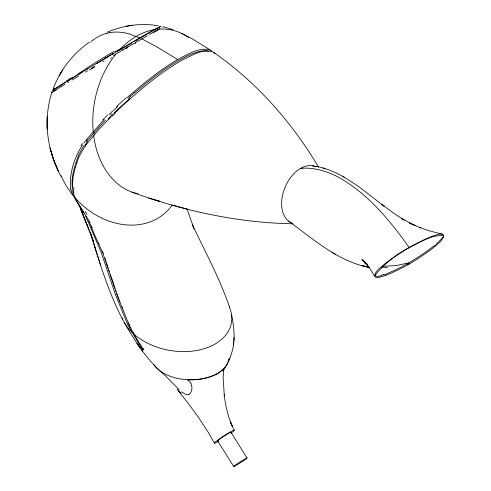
<?xml version="1.0" encoding="UTF-8"?>
<svg xmlns="http://www.w3.org/2000/svg" width="491" height="491" viewBox="0 0 491 491"><rect width="100%" height="100%" fill="white"/><g stroke="black" fill="none" stroke-linecap="round" stroke-linejoin="round"><path stroke-width="0.74" d="M229.002 360.345C231.414 354.49 233.348 348.322 233.784 341.982M233.894 340.754C234.538 332.039 233.317 323.244 231.537 314.719M233.507 345.21L234.189 337.366M191.103 383.674C191.453 382.379 185.813 378.819 187.998 379.739C193.061 379.966 198.155 379.611 203.133 378.629C213.996 376.431 227.204 370.601 229.223 358.399M223.779 370.404L223.11 377.567L224.313 395.666L224.215 394.807C225.694 407.033 228.468 419.296 234.275 430.245M229.144 359.007C224.694 375.67 204.09 380.009 189.09 379.776A38.408 22.991 1.9 0 1 153.585 364.224M223.202 370.95L223.337 370.3M223.638 368.937L223.81 368.232M75.454 163.969L78.701 154.818L83.734 145.827M75.301 167.443L78.904 156.887L84.777 146.649M51.929 92.449C42.729 120.289 47.216 151.406 61.295 176.815M75.227 164.755C72.938 172.083 71.453 179.841 72.275 187.537M75.215 167.75L73.073 177.018L72.392 185.985M223.816 370.196L224.092 369.263M375.646 274.942L375.609 275.973A4.278 2.032 -45.9 0 0 375.946 276.2L378.002 276.433L381.532 275.604M88.828 42.545C72.748 53.979 60.117 70.201 53.255 88.718A83.531 2.43 -29.2 0 0 54.777 88.196M59.092 75.896L62.627 69.955L60.847 72.926M82.47 144.998C74.325 157.728 69.127 173.17 70.679 188.415M83.789 143.09L85.366 140.966M85.274 145.944L85.753 145.287M86.336 144.501L98.538 129.79L111.009 116.723M87.545 140.592L94.02 132.834M86.453 139.585L104.153 119.485M94.088 132.754L105.491 120.086M116.57 51.807L119.822 49.53A55.636 0.939 -30.7 0 1 139.751 37.887A55.636 0.939 -30.7 0 1 154.149 29.706L160.925 26.244L160.404 26.741M108.934 114.673L112.605 111.089M110.641 114.894L111.537 114.016M114.219 113.574L118.043 109.929M375.658 274.942A4.763 3.486 -68.9 0 1 376.081 274.021C390.492 256.339 411.673 245.132 432.325 236.202A78.983 45.602 -60 0 1 437.677 234.557C447.915 231.427 442.293 240.94 437.677 243.941A79.026 45.626 -60 0 1 432.325 248.489C418.08 259.34 402.571 268.755 385.871 275.304M116.41 107.461L117.883 106.081M123.72 104.669C142.132 88.006 161.281 71.815 183.02 59.626C192.079 55.655 203.231 47.817 213.407 52.206C256.554 82.095 291.875 122.167 318.598 167.179M127.034 97.783L129.047 96.009M128.347 98.372L130.557 96.414M129.102 95.96C143.949 83.01 159.342 70.526 176.269 60.362C186.267 55.139 197.161 47.719 208.957 49.431M89.73 42.502L90.129 42.158M134.945 92.603C148.509 81.009 162.576 69.863 178.018 60.841C186.881 56.115 196.296 50.518 206.668 50.751M436.493 243.867L442.673 237.81A4.757 1.872 -53.4 0 0 443.281 236.975L443.312 235.95A4.284 2.768 -76.5 0 0 442.839 235.643C430.546 234.882 419.271 242.738 408.592 247.992M90.958 41.465L97.758 36.893A116.207 67.089 60 0 1 106.148 33.468M434.222 245.739C418.743 257.579 401.92 268.006 383.649 274.935M53.764 89.405L65.315 82.23M187.887 379.911L188.955 379.212M53.341 91.479L61.498 86.453M65.297 82.476L58.355 86.895A83.267 1.399 -30.7 0 0 55.753 88.595L53.181 90.491L53.746 90.307M65.346 82.445A81.997 1.381 -30.7 0 1 78.382 74.368L119.822 49.53A83.636 61.001 -78.9 0 1 154.162 29.699L156.212 28.92M61.559 86.416L64.904 84.378M67.924 82.543L68.734 82.058M72.011 80.076L78.548 76.148M72.723 77.756L73.638 77.21M78.437 74.337L80.481 73.116M85.379 72.073L87.423 70.857M86.477 69.544L87.318 69.041M96.463 63.627L107.449 57.146M92.971 67.562L94.671 66.555M113.55 55.422L123.045 49.843M104.135 60.982L103 61.651M112.433 54.231L113.617 53.537M119.043 50.37L121.952 48.677M134.485 41.391L145.342 35.125M135.982 42.294L147.202 35.818M153.671 30.362L155.113 29.546M155.8 30.933L159.956 28.631M159.09 29.11L159.121 29.092A83.636 61.001 -78.9 0 1 188.599 37.525M157.384 28.269L157.814 28.03M159.33 27.195L159.649 27.017M162.539 27.263L163.485 26.802L173.035 29.748M188.728 394.549C191.883 392.947 192.22 388.633 191.729 385.527M107.241 32.203C123.186 25.397 141.015 22.795 158.151 25.765M407.242 264.514L409.095 264.005L408.592 262.924L395.758 265.619L382.606 266.257M106.154 33.486L109.849 32.645M132.558 25.237L126.426 26.244M300.572 168.37L302.665 168.198M387.638 267.374L384.189 267.374M293.047 223.779C237.945 222.889 183.524 210.909 131.889 192.091M381.39 267.276L383.489 267.362M369.662 267.552C338.244 261.66 313.859 239.473 288.831 221.337M316.296 166.351C326.141 168.272 335.519 172.188 344.179 177.196M312.276 165.737L316.658 166.688M369.557 267.442L361.695 265.49L369.361 267.454M442.354 234.195L429.502 230.887L419.271 227.327L420.707 227.873L409.457 223.061L415.042 225.504L401.454 218.415L404.191 220.066L393.819 213.297L381.556 204.231L384.293 206.312L358.185 186.175L343.049 176.527M143.838 348.984A1.197 0.417 -34.2 0 1 143.403 349.463L142.415 349.169L138.959 343.921L128.157 325.545M365.918 263.913L364.813 263.63M173.526 205.428L188.55 209.479M154.462 199.8L159.814 201.353L148.669 198.1M325.091 168.609L322.955 167.965M209.006 49.45L209.749 49.738M140.18 38.095L128.973 33.818A66.543 38.415 60 0 0 125.205 32.928L120.405 32.246A91.584 52.875 60 0 0 109.843 32.633M141.868 38.887L157.936 47.498L177.668 59.54M181.676 33.449L192.055 38.691L210.492 50.143M331.904 252.288L335.414 254.363M366.298 263.446L364.518 262.188L367.636 264.661L361.928 259.487L367.722 265.367L363.628 260.782L368.894 267.165L374.449 275.801M213.481 52.255L214.119 52.813A97.746 21.033 -35.2 0 1 214.8 53.722M181.676 391.904L185.211 394.15A6.045 4.302 49.6 0 0 188.796 394.672M130.802 328.663L133.785 334.003L136.173 336.022A56.287 37.875 10 0 0 204.587 348.561A56.287 37.875 10 0 0 229.297 306.857M179.178 389.768L165.277 375.597L155.757 367.047A38.482 23.034 1.9 0 1 153.628 364.212M211.21 50.726L211.959 51.776M152.83 363.714C141.629 351.39 132.656 337.262 124.45 322.82M73.11 195.473L69.593 190.846A68.74 55.428 44.6 0 1 61.179 175.741M177.036 389.13L188.041 403.111L198.272 417.105L208.215 432.313L214.426 443.121M139.217 346.499L137.038 343.43L142.482 351.108M143.403 349.463L133.816 334.052M217.648 441.01L233.698 466.419M84.096 213.376L76.584 201.457M231.034 432.325L247.053 458.091A7.874 0.399 -32.1 0 1 237.006 464.768A7.874 0.399 -32.1 0 1 237.067 463.909A7.874 0.399 -32.1 0 1 247.053 458.091M76.203 200.837L72.619 194.461L70.851 189.305M133.589 332.487L133.945 333.101M122.504 319.285C108.241 291.807 99.378 261.936 90.344 232.433L95.757 250.085M85.68 216.114L100.753 251.239L115.33 294.219L127.427 323.943M130.183 327.46L117.748 296.871L102.644 252.552L94.389 234.391L88.368 219.759L78.02 203.108L74.761 197.044L72.963 191.693L72.392 186.015M129.888 325.766L129.673 325.318M98.801 242.849L99.016 243.315M230.396 421.683L232.206 426.022L230.445 421.812M122.13 306.961L122.554 307.974M93.376 240.621L80.61 208.706L91.608 236.576M119.829 301.394L120.037 301.904M128.875 323.434L128.685 322.943M119.423 300.375L119.626 300.885M78.99 204.907L87.772 226.897M92.136 227.812L91.774 226.897M73.73 193.227L73.859 193.54M89.503 220.962L89.7 221.466M118.816 298.847L119.018 299.357M102.576 251.423L103.306 253.344M91.418 225.977L91.596 226.437M89.896 221.969L90.092 222.472M118.619 298.338L118.227 297.313M117.84 296.288L118.03 296.797M117.65 295.772L117.269 294.741M116.895 293.71L117.079 294.226M187.077 209.062L193.945 228.462L192.184 224.418C205.269 251.76 219.796 278.673 229.653 307.415M110.395 274.733L110.776 275.813M110.991 276.439L111.205 277.065M111.42 277.691L111.641 278.317M115.796 290.568L116.158 291.617M111.856 278.943L112.286 280.195M73.398 192.331L73.061 191.294M112.5 280.821L112.691 281.38M108.91 270.388L109.278 271.474M112.875 281.938L113.255 283.055M115.072 288.463L113.82 284.731M113.446 283.614L113.63 284.172M108.18 268.215L107.498 266.122M104.988 258.217L105.307 259.199M107.333 265.619L107.013 264.606M105.461 259.684L105.774 260.66M94.45 245.899L100.563 265.14M106.854 264.103L106.535 263.09M106.074 261.635L106.228 262.12M291.998 223.061A30.546 19.8 -67 0 1 285.111 187.169A30.546 19.8 -67 0 1 315.639 166.744M302.671 168.21A115.87 66.899 60 0 1 330.118 173.36L332.524 174.373A109.984 63.499 60 0 1 339.784 177.969C368.575 194.497 390.216 220.723 409.095 247.501L396.759 255.16L385.871 263.023A79.026 45.626 -60 0 0 380.519 267.558C375.903 270.566 370.282 280.085 380.519 276.942A78.983 45.602 -60 0 0 385.871 275.31M383.723 274.543A81.831 44.92 -60.6 0 1 381.611 275.23M436.628 244.346A81.837 48.584 -58.1 0 1 434.332 246.218M115.256 51.856A58.251 1.16 -30.4 0 1 121.565 48.167M104.522 58.582A64.953 0.626 -30.3 0 1 112.592 53.857M61.08 84.679A61.657 1.154 -31 0 1 61.535 84.366M65.966 81.193A62.099 1.522 -29.9 0 1 71.533 77.725M77.774 74.816A73.362 0.509 -30.5 0 1 82.433 72.03M137.928 193.835A83.636 61.001 -78.9 0 1 93.652 135.565M93.21 131.57A83.636 61.001 -78.9 0 1 115.864 54.065M159.569 27.183A61.657 0.644 -29.9 0 1 156.678 28.969M126.874 47.437A58.269 0.681 -29.8 0 1 127.924 46.841M137.462 39.863A64.72 0.755 -31.1 0 1 136.682 40.342M125.217 48.437A59.871 0.577 -30.4 0 1 125.813 48.093M145.422 35.076A55.581 0.46 -30.3 0 1 153.72 30.332M120.841 49.395A55.606 0.436 -30.3 0 1 131.999 42.907M122.934 49.916A57.232 0.675 -30.5 0 1 135.743 42.441M149.448 34.462A57.202 0.718 -30.5 0 1 157.629 29.841M153.339 32.553A67.384 0.687 -30.3 0 1 157.918 29.988M127.267 47.995A65.96 0.626 -31.7 0 1 126.433 48.517M135.516 43.404A64.229 0.466 -31.2 0 1 135.086 43.668M52.107 92.486A49.665 0.509 -30.1 0 1 51.966 92.535M56.066 90.141A56.533 0.522 -30 0 1 51.856 92.339M51.629 91.921A91.473 1.768 -29.7 0 1 52.058 91.535M110.69 58.325A81.543 0.374 -30.8 0 1 111.61 57.772M89.387 70.029A64.247 0.565 -30.5 0 1 94.53 66.972M91.492 68.55A65.96 0.773 -31.1 0 1 94.769 66.549M67.439 81.42A54.611 2.252 -29.7 0 1 81.322 72.515M78.99 73.263A67.463 4.094 -31.1 0 1 114.065 51.285M172.206 204.894A68.74 55.428 44.6 0 1 75.154 197.885M70.808 189.317A73.951 40.072 -15.1 0 1 70.594 188.434M80.972 145.563A74.583 23.746 -33.1 0 1 82.23 143.642M85.98 140.745A76.823 21.85 -35.8 0 1 87.073 139.37M209.516 49.916A96.512 19.935 -36 0 1 211.13 50.794M102.742 120A103.067 21.751 -38.4 0 1 107.597 115.078M113.268 110.868A89.914 15.209 -39.7 0 1 117.011 107.302M116.821 106.326A94.266 16.829 -39.4 0 1 126.236 97.758M133.718 332.923A1.197 0.362 -29.8 0 1 133.362 333.242M142.415 349.169A1.197 0.417 -34.2 0 1 143.133 348.714M94.72 134.344A1.541 1.013 40 0 1 94.401 134.724M93.548 132.472A1.541 1.013 40 0 1 94.481 133.264M86.367 141.69A76.977 23.083 -34.7 0 1 87.097 140.745M84.734 145.41A63.94 18.541 -35.4 0 1 87.668 141.42M76.51 162.791A67.506 14.251 -54 0 1 76.332 163.552M73.668 190.606A75.602 41.176 -18.7 0 1 73.951 187.237M129.385 324.612A30.491 23.949 83.7 0 1 129.286 324.379M131.87 332.247A56.287 37.875 10 0 1 122.106 317.923M128.2 325.288A28.404 23.574 86.2 0 1 127.562 323.864M85.219 211.572A39.004 25.937 86.4 0 1 87.024 214.352M76.535 201.402A47.995 3.167 54.6 0 1 76.154 200.782M206.392 50.978A89.374 18.83 -35.7 0 1 208.601 51.359M130.318 96.396A90.289 15.025 -39.7 0 1 134.749 92.535M113.961 113.102A92.204 14.73 -39.8 0 1 129.925 98.403M108.045 119.086A106.222 19.806 -39.2 0 1 113.059 114.108M117.944 109.959A97.457 15.264 -39.8 0 1 123.634 104.687M111.979 116.385A94.364 17.731 -39.1 0 1 115.139 113.298M131.109 328.424A26.741 21.843 87.1 0 1 130.52 327.27M85.459 145.404A61.725 17.958 -35.2 0 1 86.042 144.612M84.968 146.57A60.074 17.191 -35.5 0 1 85.471 145.864M52.697 90.172A56.612 0.614 -30.6 0 1 53.273 89.693M52.967 90.129A48.689 0.534 -30.8 0 1 52.789 90.135M218.243 440.918A7.985 0.614 -33.1 0 1 223.89 436.229A7.985 0.614 -33.1 0 1 230.758 432.724M218.237 441.47A11.809 0.908 -33.1 0 1 216.905 440.765A11.809 0.908 -33.1 0 1 231.286 431.399A11.809 0.908 -33.1 0 1 230.997 433.16M190.907 383.839A19.192 10.796 -50.2 0 1 191.404 385.748M181.105 393.088A23.009 13.846 44.7 0 1 178.35 390.75M47.253 116.932L47.191 128.986L47.253 116.932M58.22 170.893L53.476 159.452L50.088 148.159L53.476 159.452L58.22 170.893"/></g></svg>
